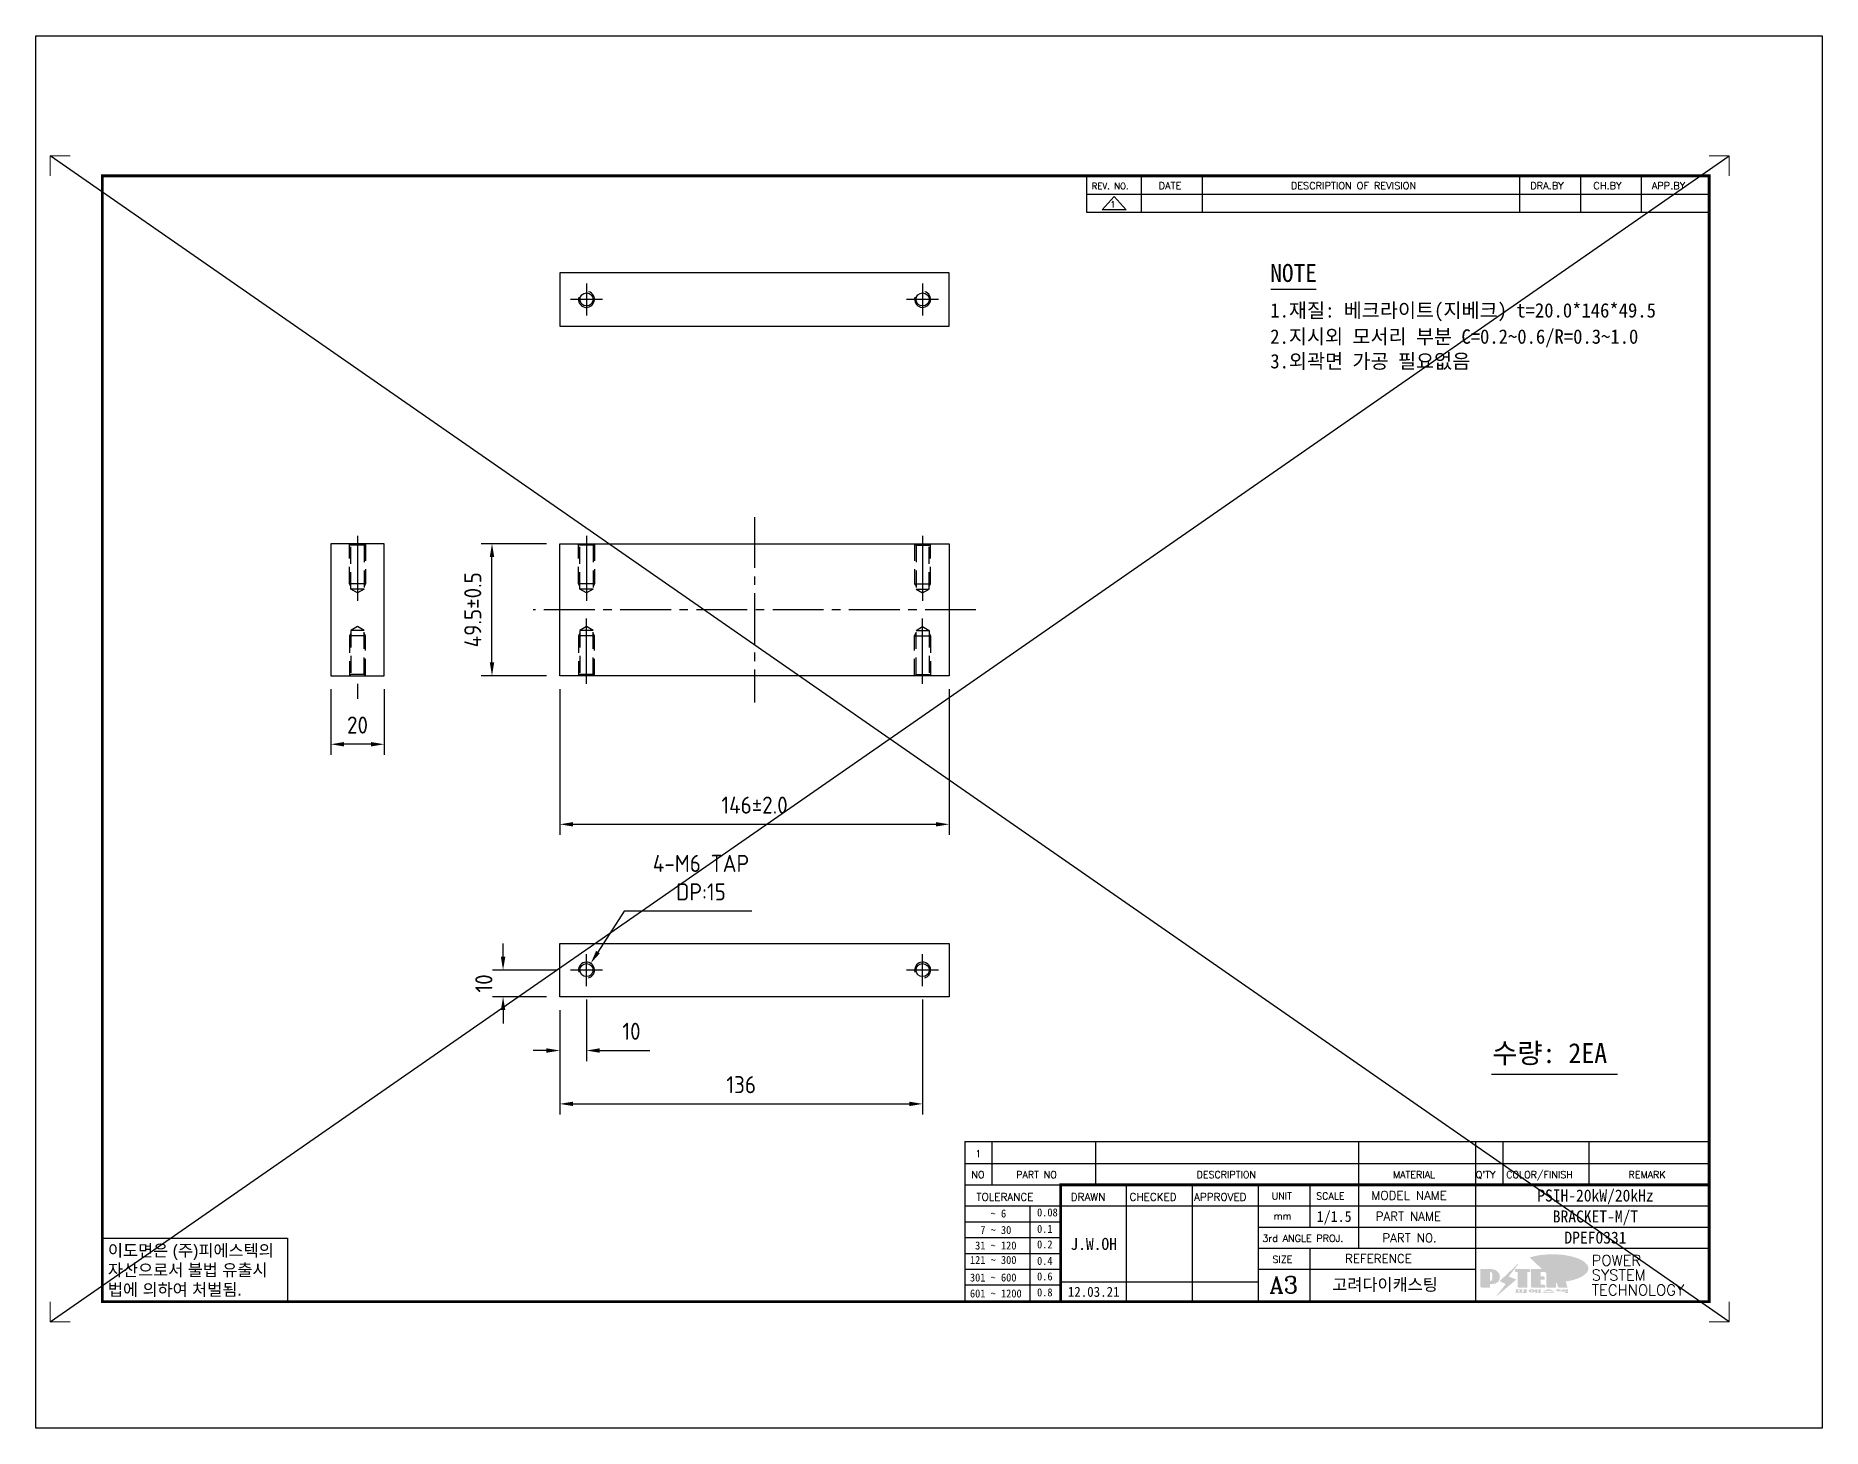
# Model space of a CAD drawing. Header units: millimetres. Extents: x 24815 to 37444, y -10619 to 6020.
# Drawn here: x 31425 to 32095, y -5363 to -4841 of the extents above; entities that cross this region are included whole.
import ezdxf
from ezdxf.enums import TextEntityAlignment as Align

# ---------------------------------------------------------------- set-up
doc = ezdxf.new("R2010")
doc.units = ezdxf.units.MM
for name, pattern in [('CENTER', [50.8, 31.75, -6.35, 6.35, -6.35]), ('CENTER2', [28.575, 19.05, -3.175, 3.175, -3.175]), ('HIDDEN', [9.525, 6.35, -3.175])]:
    doc.linetypes.add(name, pattern=pattern)
for name, color, linetype in [('CENTER', 1, 'CENTER'), ('FORMAT-1', 7, 'Continuous'), ('HIDDEN', 2, 'HIDDEN'), ('line', 3, 'Continuous'), ('THIN', 3, 'Continuous')]:
    doc.layers.add(name, color=color, linetype=linetype)
doc.styles.add('h1', font='')
doc.styles.add('HAN', font='')
doc.styles.add('RC', font='ROMANC.SHX')
doc.styles.add('ROMANT', font='romant')
doc.styles.add('RT', font='ROMANT.SHX', dxfattribs={"oblique": 15})
doc.styles.get("Standard").update_dxf_attribs({"font": 'ISOCP.SHX', "bigfont": 'WHGTXT.SHX'})
doc.styles.get('h1').set_extended_font_data('New Gulim')
doc.styles.get('HAN').set_extended_font_data('GulimChe')
doc.dimstyles.new('PS-2', dxfattribs={"dimscale": 2, "dimtxt": 3.2, "dimasz": 2.5, "dimexe": 2, "dimexo": 2.5, "dimgap": 2, "dimtad": 1, "dimtoh": 1, "dimrnd": 0.05, "dimzin": 12, "dimdsep": 46, "dimtxsty": 'Standard', "dimcen": 0, "dimclrt": 2, "dimazin": 3, "dimtfac": 1, "dimtofl": 0, "dimtmove": 0, "dimatfit": 3, "dimfxl": 0.18, "dimtolj": 1, "dimtzin": 0, "dimarcsym": 0})

# ---------------------------------------------------------------- blocks, each defined once
blk = doc.blocks.new('*D1051')
at = {"color": 0, "lineweight": -2, "transparency": 16777216}
for p, q in [((31616.78, -5031.08), (31592.37, -5031.08)), ((31596.37, -5075.58), (31596.37, -5036.08)), ((31616.78, -5080.58), (31592.37, -5080.58))]:
    blk.add_line(p, q, dxfattribs=at)
at = {"color": 0, "transparency": 16777216}
for points in [[(31595.54, -5036.08), (31597.2, -5036.08), (31596.37, -5031.08)], [(31595.54, -5075.58), (31597.2, -5075.58), (31596.37, -5080.58)]]:
    blk.add_solid(points, dxfattribs=at)
at = {"layer": 'Defpoints', "color": 0, "transparency": 16777216}
for p in [(31596.37, -5031.08), (31621.78, -5031.08), (31621.78, -5080.58)]:
    blk.add_point(p, dxfattribs=at)
at = {"color": 2, "transparency": 16777216, "insert": (31589.17, -5055.83), "char_height": 6.4, "attachment_point": 5, "rotation": 90}
blk.add_mtext('\\A1;49.5±0.5', dxfattribs=at)
blk = doc.blocks.new('*D1052')
at = {"color": 0, "lineweight": -2, "transparency": 16777216}
for p, q in [((31621.78, -5085.58), (31621.78, -5140.23)), ((31767.78, -5085.58), (31767.78, -5140.23)), ((31626.78, -5136.23), (31762.78, -5136.23))]:
    blk.add_line(p, q, dxfattribs=at)
at = {"color": 0, "transparency": 16777216}
for points in [[(31626.78, -5135.4), (31626.78, -5137.06), (31621.78, -5136.23)], [(31762.78, -5135.4), (31762.78, -5137.06), (31767.78, -5136.23)]]:
    blk.add_solid(points, dxfattribs=at)
at = {"layer": 'Defpoints', "color": 0, "transparency": 16777216}
for p in [(31621.78, -5080.58), (31767.78, -5080.58), (31767.78, -5136.23)]:
    blk.add_point(p, dxfattribs=at)
at = {"color": 2, "transparency": 16777216, "insert": (31694.78, -5129.03), "char_height": 6.4, "attachment_point": 5}
blk.add_mtext('\\A1;146±2.0', dxfattribs=at)
blk = doc.blocks.new('*D1053')
at = {"color": 0, "lineweight": -2, "transparency": 16777216}
for p, q in [((31631.78, -5201.86), (31631.78, -5225.01)), ((31621.78, -5205.86), (31621.78, -5225.01)), ((31616.78, -5221.01), (31611.78, -5221.01)), ((31636.78, -5221.01), (31655.54, -5221.01))]:
    blk.add_line(p, q, dxfattribs=at)
at = {"color": 0, "transparency": 16777216}
for points in [[(31616.78, -5220.17), (31616.78, -5221.84), (31621.78, -5221.01)], [(31636.78, -5220.17), (31636.78, -5221.84), (31631.78, -5221.01)]]:
    blk.add_solid(points, dxfattribs=at)
at = {"layer": 'Defpoints', "color": 0, "transparency": 16777216}
for p in [(31621.78, -5200.86), (31631.78, -5196.86), (31631.78, -5221.01)]:
    blk.add_point(p, dxfattribs=at)
at = {"color": 2, "transparency": 16777216, "insert": (31648.66, -5213.81), "char_height": 6.4, "attachment_point": 5}
blk.add_mtext('\\A1;10', dxfattribs=at)
blk = doc.blocks.new('*D1054')
at = {"color": 0, "lineweight": -2, "transparency": 16777216}
for p, q in [((31757.78, -5201.86), (31757.78, -5245.01)), ((31621.78, -5205.86), (31621.78, -5245.01)), ((31626.78, -5241.01), (31752.78, -5241.01))]:
    blk.add_line(p, q, dxfattribs=at)
at = {"color": 0, "transparency": 16777216}
for points in [[(31626.78, -5240.17), (31626.78, -5241.84), (31621.78, -5241.01)], [(31752.78, -5240.17), (31752.78, -5241.84), (31757.78, -5241.01)]]:
    blk.add_solid(points, dxfattribs=at)
at = {"layer": 'Defpoints', "color": 0, "transparency": 16777216}
for p in [(31621.78, -5200.86), (31757.78, -5196.86), (31757.78, -5241.01)]:
    blk.add_point(p, dxfattribs=at)
at = {"color": 2, "transparency": 16777216, "insert": (31689.78, -5233.81), "char_height": 6.4, "attachment_point": 5}
blk.add_mtext('\\A1;136', dxfattribs=at)
blk = doc.blocks.new('*D1055')
at = {"color": 0, "lineweight": -2, "transparency": 16777216}
for p, q in [((31600.52, -5185.86), (31600.52, -5180.86)), ((31620.78, -5190.86), (31596.52, -5190.86)), ((31616.78, -5200.86), (31596.52, -5200.86)), ((31600.52, -5205.86), (31600.52, -5210.86))]:
    blk.add_line(p, q, dxfattribs=at)
at = {"color": 0, "transparency": 16777216}
for points in [[(31599.69, -5185.86), (31601.36, -5185.86), (31600.52, -5190.86)], [(31599.69, -5205.86), (31601.36, -5205.86), (31600.52, -5200.86)]]:
    blk.add_solid(points, dxfattribs=at)
at = {"layer": 'Defpoints', "color": 0, "transparency": 16777216}
for p in [(31600.52, -5190.86), (31625.78, -5190.86), (31621.78, -5200.86)]:
    blk.add_point(p, dxfattribs=at)
at = {"color": 2, "transparency": 16777216, "insert": (31593.32, -5195.86), "char_height": 6.4, "attachment_point": 5, "rotation": 90}
blk.add_mtext('\\A1;10', dxfattribs=at)
blk = doc.blocks.new('*D1056')
at = {"color": 0, "lineweight": -2, "transparency": 16777216}
for p, q in [((31645.87, -5168.8), (31636.09, -5184.12)), ((31693.74, -5168.8), (31645.87, -5168.8))]:
    blk.add_line(p, q, dxfattribs=at)
at = {"color": 0, "transparency": 16777216}
blk.add_solid([(31635.38, -5183.67), (31636.79, -5184.57), (31633.39, -5188.33)], dxfattribs=at)
at = {"layer": 'Defpoints', "color": 0, "transparency": 16777216}
for p in [(31633.39, -5188.33), (31630.16, -5193.39)]:
    blk.add_point(p, dxfattribs=at)
at = {"color": 2, "transparency": 16777216, "insert": (31674.71, -5156.22), "char_height": 6.4, "attachment_point": 5}
blk.add_mtext('\\A1;4-M6 TAP\\PDP:15', dxfattribs=at)
blk = doc.blocks.new('*D1057')
at = {"color": 0, "lineweight": -2, "transparency": 16777216}
for p, q in [((31535.96, -5085.58), (31535.96, -5110.23)), ((31555.96, -5085.58), (31555.96, -5110.23)), ((31550.96, -5106.23), (31540.96, -5106.23))]:
    blk.add_line(p, q, dxfattribs=at)
at = {"color": 0, "transparency": 16777216}
for points in [[(31540.96, -5105.4), (31540.96, -5107.06), (31535.96, -5106.23)], [(31550.96, -5105.4), (31550.96, -5107.06), (31555.96, -5106.23)]]:
    blk.add_solid(points, dxfattribs=at)
at = {"layer": 'Defpoints', "color": 0, "transparency": 16777216}
for p in [(31535.96, -5080.58), (31555.96, -5080.58), (31535.96, -5106.23)]:
    blk.add_point(p, dxfattribs=at)
at = {"color": 2, "transparency": 16777216, "insert": (31545.96, -5099.03), "char_height": 6.4, "attachment_point": 5}
blk.add_mtext('\\A1;20', dxfattribs=at)
blk = doc.blocks.new('t3')
for p, q in [((0, 15.88), (46.25, 15.88)), ((0, 15.88), (0, 0)), ((46.25, 15.88), (46.25, 0)), ((0, 0), (46.25, 0))]:
    blk.add_line(p, q)
at = {"color": 1, "style": 'h1'}
for s, p in [('이도면은 (주)피에스텍의', (1.4, 11.29)), ('자산으로서 불법 유출시', (1.4, 6.41)), ('법에 의하여 처벌됨.', (1.4, 1.52))]:
    blk.add_text(s, height=3, dxfattribs=at).set_placement(p)
blk = doc.blocks.new('new LOGO')
at = {"layer": 'line'}
h = blk.add_hatch(color=1, dxfattribs=at)
h.paths.add_polyline_path([(41.5, 16.4), (54.3, 16.4, 1), (54.3, 82.9), (0, 82.9), (0, -0.1), (41.5, -0.1)])
h.paths.add_polyline_path([(41.5, 27.9), (41.5, 71.9), (43.6, 71.9, -0.414214), (54.6, 60.9), (54.6, 38.9, -0.414214), (43.6, 27.9)], flags=16)
h.paths.add_polyline_path([(214.7, 71.9), (227.5, 71.9), (227.5, 82.9), (159.7, 82.9), (159.7, 71.9), (172.5, 71.9), (172.5, -0.1), (214.7, -0.1)])
h.paths.add_polyline_path([(276, 37.4), (294.8, 37.4), (294.8, 49.1), (276, 49.1), (276, 71.9), (294.8, 71.9), (294.8, 82.9), (234.5, 82.9), (234.5, -0.1), (297, -0.1), (297, 10.9), (276, 10.9)])
h.paths.add_polyline_path([(347.2, 35.2), (359.7, -0.1), (400.5, -0.1), (379.6, 66.8), (399.7, 82.9), (380.6, 82.9), (347.2, 61.6), (347.2, 82.9), (305.5, 82.9), (305.5, -0.1), (347.2, -0.1)])
h = blk.add_hatch(color=250, dxfattribs=at)
h.paths.add_polyline_path([(44.5, 69.4), (46.6, 69.4, -0.129793), (52, 68, 0.221832), (43.6, 71.9), (41.5, 71.9), (41.5, 27.9), (43.6, 27.9, 0.02048), (44.5, 28)], flags=17)
h.paths.add_polyline_path([(44.5, 13.9), (57.3, 13.9, 0.72362), (77.1, 73.9, -0.679777), (54.3, 16.4), (41.5, 16.4), (41.5, -0.1), (3, -0.1), (3, -2.6), (44.5, -2.6)])
h.paths.add_polyline_path([(117.9, 14.2), (71.5, -44.4), (77.1, -39.6), (120.8, 15.6), (92, 28.9), (173.3, 106), (177.5, 111.4), (89.1, 27.6)])
h.paths.add_polyline_path([(162.7, 71.9), (162.7, 69.4), (172.5, 69.4), (172.5, 71.9)], flags=17)
h.paths.add_polyline_path([(217.7, 69.4), (230.5, 69.4), (230.5, 80.4), (227.5, 80.4), (227.5, 71.9), (214.7, 71.9), (214.7, -0.1), (175.5, -0.1), (175.5, -2.6), (217.7, -2.6)])
h.paths.add_polyline_path([(297.8, 46.6), (294.8, 46.6), (294.8, 37.4), (276, 37.4), (276, 10.9), (279, 10.9), (279, 34.9), (297.8, 34.9)])
h.paths.add_polyline_path([(300, 8.4), (297, 8.4), (297, -0.1), (237.5, -0.1), (237.5, -2.6), (300, -2.6)])
h.paths.add_polyline_path([(297.8, 80.4), (294.8, 80.4), (294.8, 71.9), (276, 71.9), (276, 49.1), (279, 49.1), (279, 69.4), (297.8, 69.4)])
h.paths.add_polyline_path([(350.2, 80.4), (347.2, 80.4), (347.2, 61.6), (350.2, 63.5)])
h.paths.add_polyline_path([(350.2, 26.7), (347.2, 35.2), (347.2, -0.1), (308.5, -0.1), (308.5, -2.6), (350.2, -2.6)])
h.paths.add_polyline_path([(402.7, 80.4), (396.5, 80.4), (379.6, 66.8), (400.5, -0.1), (361.8, -0.1), (362.7, -2.6), (403.5, -2.6), (382.6, 64.3)])
blk.add_hatch(color=5, dxfattribs=at).paths.add_polyline_path([(166.3, 35), (131, 49), (180.4, 112.7), (92, 28.9), (120.8, 15.6), (74.4, -43)])
h = blk.add_hatch(color=253, dxfattribs=at)
edge = h.paths.add_edge_path()
edge.add_ellipse((333.9, 86.4), major_axis=(-165.9, 0), ratio=0.39426, start_angle=111.51268, end_angle=334.46902)
edge.add_ellipse((314.1, 81.2), major_axis=(-153.7, 0), ratio=0.40699, start_angle=121.30662, end_angle=327.74369, ccw=False)
edge.add_line((394, 27.8), (394.7, 25.6))
h = blk.add_hatch(color=250, dxfattribs=at)
edge = h.paths.add_edge_path()
edge.add_ellipse((237.8, -17.6), major_axis=(-14.3, 0), ratio=0.526336, start_angle=192.2456, end_angle=269.07481)
edge.add_line((238.1, -10.1), (237.6, -10.1))
edge.add_ellipse((237.8, -17.6), major_axis=(-14.3, 0), ratio=0.526336, start_angle=270.92519, end_angle=449.07481)
edge.add_line((237.6, -25.1), (238.1, -25.1))
edge.add_ellipse((237.8, -17.6), major_axis=(-14.3, 0), ratio=0.526336, start_angle=450.92519, end_angle=527.7544)
edge.add_line((251.7, -19.2), (254.1, -19.2))
edge.add_line((254.1, -19.2), (254.1, -27.1))
edge.add_line((254.1, -27.1), (263.1, -27.1))
edge.add_line((263.1, -27.1), (263.1, -10.1))
edge.add_line((263.1, -10.1), (254.1, -10.1))
edge.add_line((254.1, -10.1), (254.1, -16))
edge.add_line((254.1, -16), (251.7, -16))
h.paths.add_polyline_path([(241, -16.4), (241, -18.7, -1), (234.4, -18.7), (234.4, -16.4, -1)], flags=16)
h.paths.add_polyline_path([(278.2, -10.1), (268.1, -10.1), (268.1, -27.1), (278.2, -27.1)])
h.paths.add_polyline_path([(310.3, -10.1), (310.3, -11.1, -0.157169), (289.3, -17.5), (294, -19.9, 0.128407), (316.3, -15.9, 0.128407), (338.6, -19.9), (343.3, -17.5, -0.157169), (322.2, -11.1), (322.2, -10.1)])
h.paths.add_polyline_path([(342.1, -25.1), (342.1, -22.3), (290.4, -22.3), (290.4, -25.1)])
h.paths.add_polyline_path([(352, -10.1), (352, -16.2, 0.414214), (354, -18.2), (378.7, -18.2), (378.7, -19.6), (390.2, -19.6), (390.2, -10.1), (378.7, -10.1), (378.7, -13.6), (374.7, -13.6), (374.7, -15.1), (378.7, -15.1), (378.7, -16.2), (364.7, -16.2), (364.7, -15.1), (371.2, -15.1), (371.2, -13.6), (364.7, -13.6), (364.7, -12.6), (374.7, -12.6), (374.7, -10.1)])
h.paths.add_polyline_path([(393.8, -10.1), (393.8, -19.6), (405, -19.6), (405, -10.1)])
h.paths.add_polyline_path([(405, -27.1), (405, -20.9), (356.8, -20.9), (356.8, -23), (391.8, -23), (391.8, -27.1)])
h.paths.add_polyline_path([(200.4, -10.1), (200.4, -22.3), (193.2, -22.3), (193.2, -12.6), (196.6, -12.6), (196.6, -10.1), (161, -10.1), (161, -12.6), (164.5, -12.6), (164.5, -22.3), (161, -22.3), (161, -25.1), (200.4, -25.1), (200.4, -27.1), (213.9, -27.1), (213.9, -10.1)])
h.paths.add_polyline_path([(182, -12.6), (175.6, -12.6), (175.6, -22.3), (182, -22.3)], flags=17)
blk = doc.blocks.new('format-3')
at = {"color": 3, "lineweight": 9}
for p, q in [((0, 286.3), (0, 291.3)), ((5, 291.3), (0, 291.3)), ((414.5, 291.3), (419.5, 291.3)), ((419.5, 286.3), (419.5, 291.3)), ((0, 5), (0, 0)), ((419.5, 5), (419.5, 0)), ((5, 0), (0, 0)), ((414.5, 0), (419.5, 0))]:
    blk.add_line(p, q, dxfattribs=at)
at = {"color": 180}
for p, q in [((258.97, 281.75), (258.97, 286.3)), ((272.71, 281.75), (272.71, 286.3)), ((287.94, 281.75), (287.94, 286.3)), ((367.22, 281.75), (367.22, 286.3)), ((382.45, 281.75), (382.45, 286.3)), ((397.61, 281.75), (397.61, 286.3)), ((258.97, 281.75), (414.5, 281.75)), ((228.5, 39.49), (228.5, 5)), ((228.5, 39.49), (414.5, 39.49)), ((235.29, 39.49), (235.29, 34.21)), ((261.24, 34.21), (261.24, 39.49)), ((326.9, 39.49), (326.9, 34.21)), ((356.11, 39.49), (356.11, 34.21)), ((362.93, 39.49), (362.93, 34.21)), ((384.48, 39.49), (384.48, 34.21)), ((228.5, 34.21), (252.48, 34.21)), ((268.96, 5), (268.96, 34.21)), ((285.45, 5), (285.45, 34.21)), ((301.94, 5), (301.94, 34.21)), ((314.72, 34.21), (314.72, 23.65)), ((326.9, 34.21), (326.9, 18.37)), ((356.11, 34.21), (356.11, 5)), ((228.5, 28.93), (252.48, 28.93)), ((244.89, 5.23), (244.89, 28.93)), ((252.48, 28.93), (414.5, 28.93)), ((228.5, 24.98), (252.48, 24.98)), ((301.94, 23.65), (414.5, 23.65)), ((228.5, 21.03), (252.48, 21.03)), ((301.94, 18.37), (414.5, 18.37)), ((314.72, 18.37), (314.72, 5)), ((228.5, 17.08), (252.48, 17.08)), ((228.5, 13.13), (252.48, 13.13)), ((228.5, 9.18), (252.48, 9.18)), ((252.48, 9.95), (301.94, 9.95)), ((301.94, 13.09), (356.11, 13.09))]:
    blk.add_line(p, q, dxfattribs=at)
at = {"const_width": 0.7}
blk.add_lwpolyline([(252.48, 5), (252.48, 34.21), (414.5, 34.21)], dxfattribs=at)
at = {"layer": 'FORMAT-1', "const_width": 0.7}
blk.add_lwpolyline([(13, 5), (13, 286.3), (414.5, 286.3), (414.5, 5)], close=True, dxfattribs=at)
blk.add_blockref('t3', (13, 5))
at = {"xscale": 0.05400000000000027, "yscale": 0.05400000000000027, "zscale": 0.05400000000000027}
blk.add_blockref('new LOGO', (357.35, 8.65), dxfattribs=at)
at = {"color": 2}
for s, height, style, p in [('REV. NO.', 1.56, 'RC', (260.23, 282.95)), ('DATE', 1.788, 'RC', (276.95, 282.94)), ('DESCRIPTION OF REVISION', 1.7875, 'RC', (309.98, 282.94)), ('DRA.BY', 1.788, 'RC', (369.83, 282.94)), ('CH.BY', 1.788, 'RC', (385.59, 282.94)), ('APP.BY', 1.788, 'RC', (400.18, 282.94)), ('NO', 1.742, 'RC', (230.16, 35.83)), ('PART NO', 1.742, 'RC', (241.36, 35.83)), ('DESCRIPTION', 1.7424, 'RC', (286.43, 35.83)), ('MATERIAL', 1.742, 'RC', (335.52, 35.83)), ("Q'TY", 1.742, 'RC', (356.17, 35.83)), ('COLOR/FINISH', 1.7424, 'RC', (363.8, 35.83)), ('REMARK', 1.742, 'RC', (394.37, 35.83)), (' TOLERANCE', 1.9, 'RC', (230.11, 30.22)), ('DRAWN', 1.9, 'RC', (255, 30.22)), ('CHECKED', 1.9, 'RC', (269.71, 30.22)), ('APPROVED', 1.9, 'RC', (285.8, 30.22)), ('UNIT', 1.742, 'RC', (305.19, 30.55)), ('SCALE', 1.742, 'RC', (316.32, 30.55)), ('MODEL NAME', 2.178, 'RC', (330.12, 30.46)), ('    ~ 6', 2, 'HAN', (229.8, 26.03)), ('0.08', 2, 'HAN', (246.57, 26.31)), ('PART NAME', 2.178, 'RC', (331.17, 25.24)), ('  7 ~ 30', 2, 'HAN', (229.8, 21.91)), ('0.1', 2, 'HAN', (246.57, 22.2)), ('mm', 1.742, 'RC', (305.67, 25.56)), (' 31 ~ 120', 2, 'HAN', (229.8, 18.04)), ('0.2', 2, 'HAN', (246.57, 18.32)), ('3rd ANGLE PROJ.', 1.7424, 'RC', (302.87, 19.97)), ('PART NO.', 2.178, 'RC', (332.84, 19.85)), ('121 ~ 300', 2, 'HAN', (229.8, 14.42)), ('0.4', 2, 'HAN', (246.57, 14.2)), ('SIZE', 1.742, 'RC', (305.39, 14.71)), ('REFERENCE', 2.178, 'RC', (323.52, 14.69)), ('301 ~ 600', 2, 'HAN', (229.8, 10.04)), ('0.6', 2, 'HAN', (246.57, 10.32)), ('601 ~ 1200', 2, 'HAN', (229.8, 6.05)), ('0.8', 2, 'HAN', (246.57, 6.33))]:
    blk.add_text(s, height=height, dxfattribs=dict(at, style=style)).set_placement(p)
at = {"style": 'ROMANT'}
for s, p in [('POWER', (385.15, 13.96)), ('TECHNOLOGY', (385.15, 6.56)), ('SYSTEM', (385.15, 10.31))]:
    blk.add_text(s, height=2.7, dxfattribs=at).set_placement(p)
at = {"color": 2, "lineweight": 25, "style": 'RC'}
blk.add_text('A3', height=4.182, dxfattribs=at).set_placement((304.61, 7.14))
at = {"style": 'HAN'}
for tag, height, p in [('MODEL-NAME', 3, (386.1, 31.53)), ('SCALE', 2.7, (320.81, 26.29)), ('PART-NAME', 3, (386.1, 26.29)), ('PART-NO', 3, (386.1, 21.01)), ('DRA-BY', 3, (260.72, 19.44)), ('CH-BY', 3, (277.21, 19.44)), ('APP-BY', 3, (293.7, 19.44)), ('관련업체', 3, (333.52, 9.26)), ('DRA-DATE', 2.5, (260.72, 7.47)), ('CH-DATE', 2.5, (277.21, 7.47)), ('APP-DATE', 2.5, (293.7, 7.47))]:
    blk.add_attdef(tag, text='', height=height, dxfattribs=at).set_placement(p, align=Align.MIDDLE_CENTER)
blk = doc.blocks.new('no3')
at = {"color": 180}
for p, q in [((0, 5.5), (0, 0)), ((0, 5.5), (186, 5.5)), ((6.79, 5.5), (6.79, 0)), ((32.74, 0.11), (32.74, 5.5)), ((98.4, 5.5), (98.4, 0)), ((127.61, 5.5), (127.61, 0)), ((134.43, 5.5), (134.43, 0)), ((155.98, 5.5), (155.98, 0))]:
    blk.add_line(p, q, dxfattribs=at)
at = {"color": 2, "style": 'RT', "oblique": 15}
blk.add_attdef('NO', text='', height=1.74, dxfattribs=at).set_placement((3.38, 2.51), align=Align.MIDDLE_CENTER)
at = {"color": 2, "style": 'HAN'}
for tag, p in [('PART-NO', (19.76, 2.75)), ('MATERIAL', (111.38, 2.75)), ("Q'TY", (131.02, 2.75)), ('COLOR/FINISH', (145.2, 2.75)), ('REMARK', (170.76, 2.75))]:
    blk.add_attdef(tag, text='', height=2.9, dxfattribs=at).set_placement(p, align=Align.MIDDLE_CENTER)
blk.add_attdef('DESCRIPTION', text='', height=2.9, dxfattribs=at).set_placement((34.51, 2.75), align=Align.MIDDLE_LEFT)
blk = doc.blocks.new('re3')
at = {"color": 180}
for p, q in [((0, 0), (0, -4.55)), ((6.87, -0.64), (3.86, -3.91)), ((9.88, -3.91), (3.86, -3.91)), ((6.87, -0.64), (9.88, -3.91)), ((13.74, -4.55), (13.74, 0)), ((28.97, -4.55), (28.97, 0)), ((108.25, -4.55), (108.25, 0)), ((123.49, -4.55), (123.49, 0)), ((138.64, -4.55), (138.64, 0)), ((0, -4.55), (155.53, -4.55))]:
    blk.add_line(p, q, dxfattribs=at)
at = {"color": 2, "style": 'RC', "oblique": 15}
blk.add_attdef('REV.NO', text='', height=1.56, dxfattribs=at).set_placement((6.59, -2.56), align=Align.MIDDLE_CENTER)
blk.add_attdef('-1', text='', height=1.56, dxfattribs=at).set_placement((9.37, -1.66), align=Align.MIDDLE_LEFT)
at = {"color": 2, "style": 'HAN'}
for tag, p in [('REV.-DATE', (21.36, -2.28)), ('DRA.BY', (115.87, -2.28)), ('CH.BY', (131.07, -2.28)), ('APP.BY', (147.09, -2.28))]:
    blk.add_attdef(tag, text='', height=2.5, dxfattribs=at).set_placement(p, align=Align.MIDDLE_CENTER)
blk.add_attdef('DESCRIPTION-OF-REVISION', text='', height=2.5, dxfattribs=at).set_placement((31.61, -2.28), align=Align.MIDDLE_LEFT)

msp = doc.modelspace()

# ---------------------------------------------------------------- linework, layer by layer
for p, q in [((32060.05926, -5322.6412), (31430.80926, -4885.6912)), ((31430.80926, -5322.6412), (32060.05926, -4885.6912)), ((31888.32509, -4935.6223), (31905.24131, -4935.6223)), ((31971.00115, -5229.89515), (32018.21943, -5229.89515))]:
    msp.add_line(p, q)
at = {"color": 32}
for p, q in [((31767.77848, -4929.5035), (31621.77848, -4929.5035)), ((31621.77848, -4929.5035), (31621.77848, -4949.5035)), ((31767.77848, -4949.5035), (31767.77848, -4929.5035)), ((31621.77848, -4949.5035), (31767.77848, -4949.5035)), ((31535.96426, -5031.07512), (31535.96426, -5080.57512)), ((31555.96426, -5031.07512), (31535.96426, -5031.07512)), ((31555.96426, -5080.57512), (31555.96426, -5031.07512)), ((31535.96426, -5080.57512), (31555.96426, -5080.57512)), ((31621.77848, -5200.85889), (31621.77848, -5180.85889)), ((31621.77848, -5180.85889), (31767.77848, -5180.85889)), ((31767.77848, -5180.85889), (31767.77848, -5200.85889)), ((31767.77848, -5200.85889), (31621.77848, -5200.85889))]:
    msp.add_line(p, q, dxfattribs=at)
at = {"color": 1, "linetype": 'CENTER2'}
for p, q in [((31694.77848, -5021.07512), (31694.77848, -5090.57512)), ((31777.77848, -5055.82512), (31611.77848, -5055.82512))]:
    msp.add_line(p, q, dxfattribs=at)
msp.add_lwpolyline([(31425.35532, -4840.68662), (32094.97643, -4840.68662), (32094.97643, -5362.58182), (31425.35532, -5362.58182)], close=True)
at = {"color": 32}
msp.add_lwpolyline([(31621.77848, -5031.07512), (31767.77848, -5031.07512), (31767.77848, -5080.57512), (31621.77848, -5080.57512)], close=True, dxfattribs=at)
for centre in [(31631.77848, -4939.5035), (31757.77848, -4939.5035), (31631.77848, -5190.85889), (31757.77848, -5190.85889)]:
    msp.add_circle(centre, 2.45873)
at = {"layer": 'CENTER'}
for p, q in [((31631.77848, -4933.5035), (31631.77848, -4945.5035)), ((31757.77848, -4933.5035), (31757.77848, -4945.5035)), ((31637.77848, -4939.5035), (31625.77848, -4939.5035)), ((31763.77848, -4939.5035), (31751.77848, -4939.5035)), ((31545.96426, -5028.07512), (31545.96426, -5052.49467)), ((31631.77848, -5028.07512), (31631.77848, -5052.49467)), ((31757.77848, -5028.07512), (31757.77848, -5052.49467)), ((31631.77848, -5083.57512), (31631.77848, -5059.15557)), ((31757.77848, -5083.57512), (31757.77848, -5059.15557)), ((31545.96426, -5083.57512), (31545.96426, -5089.15557)), ((31631.77848, -5196.85889), (31631.77848, -5184.85889)), ((31757.77848, -5196.85889), (31757.77848, -5184.85889)), ((31637.77848, -5190.85889), (31625.77848, -5190.85889)), ((31763.77848, -5190.85889), (31751.77848, -5190.85889))]:
    msp.add_line(p, q, dxfattribs=at)
at = {"layer": 'HIDDEN'}
for p, q in [((31548.96426, -5046.07512), (31542.96426, -5046.07512)), ((31548.423, -5048.07512), (31543.50553, -5048.07512)), ((31634.77848, -5046.07512), (31628.77848, -5046.07512)), ((31634.23721, -5048.07512), (31629.31975, -5048.07512)), ((31754.77848, -5046.07512), (31760.77848, -5046.07512)), ((31755.31975, -5048.07512), (31760.23721, -5048.07512)), ((31548.96426, -5065.57512), (31542.96426, -5065.57512)), ((31548.423, -5063.57512), (31543.50553, -5063.57512)), ((31634.77848, -5065.57512), (31628.77848, -5065.57512)), ((31634.23721, -5063.57512), (31629.31975, -5063.57512)), ((31754.77848, -5065.57512), (31760.77848, -5065.57512)), ((31755.31975, -5063.57512), (31760.23721, -5063.57512))]:
    msp.add_line(p, q, dxfattribs=at)
for points in [[(31543.50553, -5047.01262), (31542.96426, -5046.07512), (31542.96426, -5031.07512)], [(31548.96426, -5031.07512), (31548.423, -5031.61639), (31543.50553, -5031.61639), (31542.96426, -5031.07512)], [(31548.423, -5031.61639), (31548.423, -5048.07512), (31545.96426, -5049.49467), (31543.50553, -5048.07512), (31543.50553, -5031.61639)], [(31548.96426, -5031.07512), (31548.96426, -5046.07512), (31548.423, -5047.01262)], [(31629.31975, -5047.01262), (31628.77848, -5046.07512), (31628.77848, -5031.07512)], [(31634.77848, -5031.07512), (31634.23721, -5031.61639), (31629.31975, -5031.61639), (31628.77848, -5031.07512)], [(31634.23721, -5031.61639), (31634.23721, -5048.07512), (31631.77848, -5049.49467), (31629.31975, -5048.07512), (31629.31975, -5031.61639)], [(31634.77848, -5031.07512), (31634.77848, -5046.07512), (31634.23721, -5047.01262)], [(31754.77848, -5031.07512), (31754.77848, -5046.07512), (31755.31975, -5047.01262)], [(31754.77848, -5031.07512), (31755.31975, -5031.61639), (31760.23721, -5031.61639), (31760.77848, -5031.07512)], [(31755.31975, -5031.61639), (31755.31975, -5048.07512), (31757.77848, -5049.49467), (31760.23721, -5048.07512), (31760.23721, -5031.61639)], [(31760.23721, -5047.01262), (31760.77848, -5046.07512), (31760.77848, -5031.07512)], [(31548.423, -5080.03386), (31548.423, -5063.57512), (31545.96426, -5062.15557), (31543.50553, -5063.57512), (31543.50553, -5080.03386)], [(31634.23721, -5080.03386), (31634.23721, -5063.57512), (31631.77848, -5062.15557), (31629.31975, -5063.57512), (31629.31975, -5080.03386)], [(31755.31975, -5080.03386), (31755.31975, -5063.57512), (31757.77848, -5062.15557), (31760.23721, -5063.57512), (31760.23721, -5080.03386)], [(31543.50553, -5064.63762), (31542.96426, -5065.57512), (31542.96426, -5080.57512)], [(31548.96426, -5080.57512), (31548.96426, -5065.57512), (31548.423, -5064.63762)], [(31629.31975, -5064.63762), (31628.77848, -5065.57512), (31628.77848, -5080.57512)], [(31634.77848, -5080.57512), (31634.77848, -5065.57512), (31634.23721, -5064.63762)], [(31754.77848, -5080.57512), (31754.77848, -5065.57512), (31755.31975, -5064.63762)], [(31760.23721, -5064.63762), (31760.77848, -5065.57512), (31760.77848, -5080.57512)], [(31548.96426, -5080.57512), (31548.423, -5080.03386), (31543.50553, -5080.03386), (31542.96426, -5080.57512)], [(31634.77848, -5080.57512), (31634.23721, -5080.03386), (31629.31975, -5080.03386), (31628.77848, -5080.57512)], [(31754.77848, -5080.57512), (31755.31975, -5080.03386), (31760.23721, -5080.03386), (31760.77848, -5080.57512)]]:
    msp.add_lwpolyline(points, dxfattribs=at)
at = {"layer": 'THIN'}
for centre, start, end in [((31631.77848, -4939.5035), 165, 75), ((31757.77848, -4939.5035), 165, 75), ((31631.77848, -5190.85889), 285, 195), ((31757.77848, -5190.85889), 285, 195)]:
    msp.add_arc(centre, 3, start, end, dxfattribs=at)

# ---------------------------------------------------------------- block references
at = {"xscale": 1.5, "yscale": 1.5, "zscale": 1.5}
msp.add_blockref('format-3', (31430.80926, -5322.6412), dxfattribs=at).add_auto_attribs({'DRA-DATE': '12.03.21', 'DRA-BY': 'J.W.OH', 'MODEL-NAME': 'PSIH-20kW/20kHz', 'PART-NAME': 'BRACKET-M/T', 'PART-NO': 'DPEF0331', 'SCALE': '1/1.5', '관련업체': '고려다이캐스팅'})
ref = msp.add_blockref('re3', (31819.25795, -4900.0162), dxfattribs=dict(xscale=1.5, yscale=1.5, zscale=1.5))
ref.add_attrib('REV.NO', '1', dxfattribs={"color": 2, "height": 2.34, "style": 'RC'}).set_placement((31829.14056, -4903.85218), align=Align.MIDDLE_CENTER)
ref = msp.add_blockref('no3', (31773.55926, -5263.39984), dxfattribs=dict(xscale=1.5, yscale=1.5, zscale=1.5))
ref.add_attrib('NO', '1', dxfattribs={"color": 2, "height": 2.61, "style": 'RT'}).set_placement((31778.63604, -5259.6395), align=Align.MIDDLE_CENTER)

# ---------------------------------------------------------------- texts
at = {"color": 2, "style": 'HAN'}
for s, height, p in [('NOTE', 6.75, (31888.09416, -4932.96985)), ('1.재질: 베크라이트(지베크) t=20.0*146*49.5', 5.4, (31888.09416, -4946.30594)), ('2.지시외 모서리 부분 C=0.2~0.6/R=0.3~1.0', 5.4, (31888.06231, -4956.12561)), ('3.외곽면 가공 필요없음', 5.4, (31888.09416, -4965.3566)), ('수량: 2EA', 7.5, (31971.29494, -5225.7451))]:
    msp.add_text(s, height=height, dxfattribs=at).set_placement(p)

# ---------------------------------------------------------------- dimensions: what is measured, and where the dimension line sits
dim = msp.add_linear_dim(base=(31596.36963, -5031.07512), p1=(31621.77848, -5080.57512), p2=(31621.77848, -5031.07512), angle=90, dimstyle='PS-2', override={"dimtol": 1, "dimtp": 0.5, "dimtm": 0.5, "dimtdec": 1})
dim.commit()
dim.dimension.update_dxf_attribs({"geometry": '*D1051', "text_midpoint": (31596.36963, -5055.82512), "dimtype": 160})
for base, p1, p2, picture, middle in [((31535.96426, -5106.23008), (31555.96426, -5080.57512), (31535.96426, -5080.57512), '*D1057', (31545.96426, -5099.02945)), ((31631.77848, -5221.00515), (31621.77848, -5200.85889), (31631.77848, -5196.85889), '*D1053', (31648.661, -5213.80515)), ((31757.77848, -5241.00515), (31621.77848, -5200.85889), (31757.77848, -5196.85889), '*D1054', (31689.77848, -5233.80515))]:
    dim = msp.add_linear_dim(base=base, p1=p1, p2=p2, dimstyle='PS-2')
    dim.commit()
    dim.dimension.update_dxf_attribs({"geometry": picture, "text_midpoint": middle})
dim = msp.add_linear_dim(base=(31767.77848, -5136.23008), p1=(31621.77848, -5080.57512), p2=(31767.77848, -5080.57512), dimstyle='PS-2', override={"dimgap": 2, "dimtol": 1, "dimlim": 0, "dimtp": 2, "dimtm": 2, "dimtdec": 1})
dim.commit()
dim.dimension.update_dxf_attribs({"geometry": '*D1052', "text_midpoint": (31694.77848, -5129.02945)})
dim = msp.add_diameter_dim_2p(p1=(31630.16329, -5193.38696), p2=(31633.39367, -5188.33082), text='4-M6 TAP\\PDP:15', dimstyle='PS-2')
dim.commit()
dim.dimension.update_dxf_attribs({"geometry": '*D1056', "text_midpoint": (31674.70972, -5168.80053), "dimtype": 163})
dim = msp.add_linear_dim(base=(31600.52239, -5190.85889), p1=(31621.77848, -5200.85889), p2=(31625.77848, -5190.85889), angle=90, dimstyle='PS-2')
dim.commit()
dim.dimension.update_dxf_attribs({"geometry": '*D1055', "text_midpoint": (31600.52239, -5195.85889), "dimtype": 160})

doc.saveas('drawing.dxf')
